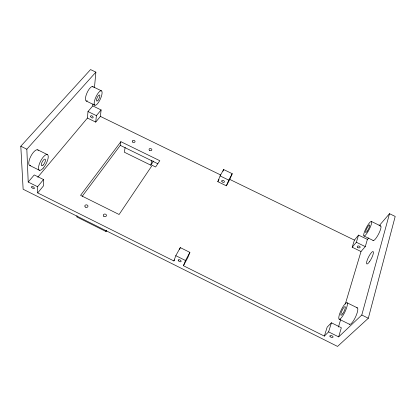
<?xml version="1.0" encoding="UTF-8"?>
<svg xmlns="http://www.w3.org/2000/svg" width="416" height="416" viewBox="0 0 416 416"><rect width="100%" height="100%" fill="white"/><g stroke="black" fill="none" stroke-linecap="round" stroke-linejoin="round"><path stroke-width="0.62" d="M76.976 215.712L76.877 216.98L105.986 231.535L106.694 230.49M37.752 177.252L87.443 118.05L87.984 111.55L92.778 105.898L92.955 103.99M94.474 87.428L95.883 72.14L90.558 69.576L20.8 146.224L23.135 189.244L337.553 346.424L368.321 318.25L395.2 216.434L389.501 213.689L379.075 225.826M87.443 118.05L95.737 122.096L96.387 115.643L101.104 109.949L92.778 105.898M95.737 122.096L100.396 116.412L101.104 109.949M105.986 231.535L106.179 230.308M82.212 196.29L120.281 145.366L120.864 141.679L159.812 160.716L155.626 167.003L152.188 165.324L119.101 214.495L80.564 195.333L120.864 141.679M125.148 147.41L124.332 152.209L150.8 165.173L153.603 161.023M150.8 165.173L151.897 160.493M37.575 186.722L28.205 182.052L34.242 174.933L43.514 179.546L37.575 186.722L37.7 192.925L173.893 260.952L175.807 255.668L180.289 247.603L189.883 252.377L185.505 260.51L183.446 265.725L324.36 336.107L328.604 331.88L338.645 336.887L361.79 315.016L389.501 213.689M338.645 336.887L341.344 327.74L331.412 322.8L327.174 327.116L324.36 336.107M345.28 304.138L361.01 251.524L365.274 246.62L367.401 239.413L368.649 237.957M338.432 327.038L340.652 319.608M328.604 331.88L331.412 322.8M361.01 251.524L352.196 247.224L356.34 242.268L358.55 235.113L367.401 239.413M352.196 247.224L354.422 240.115L358.55 235.113M179.634 249.387L180.289 247.603M217.812 181.657L220.1 175.906L223.647 169.525L232.227 173.696L229.798 179.426L226.361 185.827L217.812 181.657L218.988 179.54M189.883 252.377L187.782 257.655L183.446 265.725M222.95 171.257L223.647 169.525M226.361 185.827L228.764 180.123L232.227 173.696M173.893 260.952L174.486 259.886M37.7 192.925L43.55 185.786L43.514 179.546M28.205 182.052L26.837 149.214L95.883 72.14M92.706 86.606L101.421 90.823A7.909 2.454 -65.5 0 1 98.431 102.502A7.909 2.454 -65.5 0 1 94.562 100.729A7.909 2.454 -65.5 0 1 101.421 90.823M371.41 221.484A8.154 1.669 -62.8 0 1 367.094 233.033A8.154 1.669 -62.8 0 1 364.53 231.691A8.154 1.669 -62.8 0 1 371.41 221.484L380.702 225.982M86.232 101.015L94.921 105.238M363.906 235.96L373.162 240.458M100.396 116.412L220.75 175.022M229.798 179.426L354.422 240.115M87.984 111.55L96.387 115.643M220.1 175.906L228.764 180.123M356.34 242.268L365.274 246.62M120.281 145.366L157.763 163.706M37.7 149.812L47.341 154.58M347.027 302.76A9.11 2.096 -64.7 0 1 342.654 316.04A9.11 2.096 -64.7 0 1 339.565 314.096A9.11 2.096 -64.7 0 1 347.027 302.76L357.38 307.876M20.8 146.224L26.837 149.214M361.79 315.016L368.321 318.25M29.838 165.521L39.478 170.305M339.082 319.134L349.43 324.272M175.807 255.668L185.505 260.51M356.772 307.835A9.121 2.278 -64.8 0 1 355.571 316.919A9.121 2.278 -64.8 0 1 349.232 324.022M380.182 225.997A8.164 1.815 -62.7 0 1 378.747 233.719A8.164 1.815 -62.7 0 1 373.006 240.271M87.35 100.838A7.899 2.584 -65.6 0 1 86.845 93.267A7.899 2.584 -65.6 0 1 93.184 87.1M30.732 165.521A8.793 3.219 -62.4 0 1 30.68 156.53A8.793 3.219 -62.4 0 1 38.314 150.368M31.788 187.387A1.643 0.78 36.8 0 0 34.206 188.594A1.643 0.78 36.8 0 0 32.958 186.592A1.643 0.78 36.8 0 0 31.788 187.387M178.422 260.775A1.617 0.837 28.7 0 0 180.97 261.633A1.617 0.837 28.7 0 0 179.572 259.787A1.617 0.837 28.7 0 0 178.422 260.775M330.132 336.664A1.706 0.837 19.9 0 0 332.94 337.241A1.706 0.837 19.9 0 0 331.266 335.577A1.706 0.837 19.9 0 0 330.132 336.664M369.502 261.726A6.952 1.612 -63.2 0 0 373.178 251.592A6.952 1.612 -63.2 0 0 367.271 259.953A6.952 1.612 -63.2 0 0 369.502 261.726M85.259 207.017A1.602 1.295 4.9 0 0 87.932 206.518A1.602 1.295 4.9 0 0 85.972 204.87A1.602 1.295 4.9 0 0 85.259 207.017M103.787 216.252A1.596 1.305 7.1 0 0 106.434 215.732A1.596 1.305 7.1 0 0 104.452 214.074A1.596 1.305 7.1 0 0 103.787 216.252M132.714 142.106A1.414 1.056 12.1 0 0 135.028 141.762A1.414 1.056 12.1 0 0 133.234 140.353A1.414 1.056 12.1 0 0 132.714 142.106M149.521 150.327A1.43 1.076 13.8 0 0 151.84 149.963A1.43 1.076 13.8 0 0 150.01 148.528A1.43 1.076 13.8 0 0 149.521 150.327M221.905 181.506A1.435 0.926 28.6 0 0 224.219 182.177A1.435 0.926 28.6 0 0 223.075 180.357A1.435 0.926 28.6 0 0 221.905 181.506M90.756 116.808A1.461 0.868 39.6 0 0 92.924 117.868A1.461 0.868 39.6 0 0 91.978 115.882A1.461 0.868 39.6 0 0 90.756 116.808M357.734 247.468A1.513 0.92 16.7 0 0 360.136 247.359A1.513 0.92 16.7 0 0 358.197 245.939A1.513 0.92 16.7 0 0 357.734 247.468M342.826 313.638A4.784 1.102 -64.7 0 0 345.145 306.644A4.784 1.102 -64.7 0 0 341.229 312.562A4.784 1.102 -64.7 0 0 342.826 313.638M367.276 231.104A4.28 0.879 -62.8 0 0 369.647 224.947A4.28 0.879 -62.8 0 0 366.059 230.152A4.28 0.879 -62.8 0 0 367.276 231.104M98.088 100.214A3.359 1.045 -65.5 0 0 99.658 95.051A3.359 1.045 -65.5 0 0 96.741 98.847A3.359 1.045 -65.5 0 0 98.088 100.214M43.186 165.022A3.739 1.3 -62.5 0 0 45.297 159.271A3.739 1.3 -62.5 0 0 41.725 163.025A3.739 1.3 -62.5 0 0 43.186 165.022M43.222 168.1A8.798 3.058 -62.5 0 0 47.663 154.788A8.798 3.058 -62.5 0 0 39.208 164.393A8.798 3.058 -62.5 0 0 43.222 168.1"/></g></svg>
